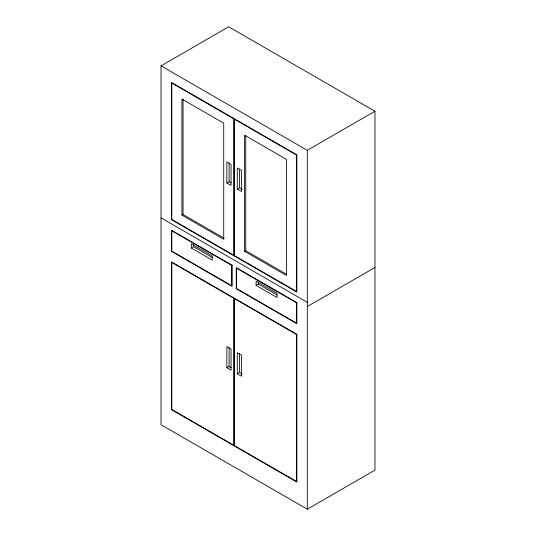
<?xml version="1.0" encoding="UTF-8"?>
<svg xmlns="http://www.w3.org/2000/svg" width="536" height="536" viewBox="0 0 536 536"><rect width="100%" height="100%" fill="white"/><g stroke="black" fill="none" stroke-linecap="round" stroke-linejoin="round"><path stroke-width="0.8" d="M161.028 65.861L228.691 26.8L374.972 111.254L374.972 470.139L307.309 509.2L161.028 424.747L161.028 65.861L307.309 150.321L374.972 111.254M226.855 183.031L231.036 185.449L231.036 164.338L226.855 161.926L226.855 183.031L229.113 181.731L231.204 182.937M181.925 215.15L223.72 239.277L223.72 123.166L181.925 99.039L181.925 215.15L183.051 214.494L224.128 238.212M237.307 189.067L241.481 191.479L241.481 170.368L237.307 167.956L237.307 189.067L239.559 187.761L242.346 189.375M191.332 248.021L212.229 260.087L212.229 255.866L191.332 243.8L191.332 248.021L193.583 246.721L212.323 257.535M244.617 251.344L286.412 275.471L286.412 159.366L244.617 135.233L244.617 251.344L245.749 250.694L286.82 274.405M256.114 285.42L277.012 297.487L277.012 293.266L256.114 281.199L256.114 285.42L258.365 284.12L277.105 294.941M307.309 306.538L374.972 267.477M226.855 367.75L231.036 370.162L231.036 349.057L226.855 346.638L226.855 367.75L229.113 366.45L231.204 367.656M237.307 373.786L241.481 376.198L241.481 355.087L237.307 352.675L237.307 373.786L239.559 372.48L242.346 374.088M161.028 217.857L307.309 302.317M307.309 150.321L307.309 509.2M258.365 282.01L258.365 284.12M245.749 135.42L245.749 250.694M239.559 169.088L239.559 187.761M239.559 353.807L239.559 372.48M234.172 118.644L234.172 255.866M234.172 298.09L234.172 445.858M229.113 163.058L229.113 181.731M229.113 347.777L229.113 366.45M193.583 244.61L193.583 246.721M183.051 99.22L183.051 214.494M296.864 154.844L171.48 82.45L171.48 219.673L296.864 292.06L296.864 154.844M233.823 118.845L171.822 83.047L171.822 219.472L233.823 255.27L233.823 118.845M296.515 155.045L234.513 119.247L234.513 255.665L296.515 291.463L296.515 155.045M232.081 265.213L171.48 230.225L171.48 251.337L232.081 286.325L232.081 265.213M296.864 302.619L236.262 267.625L236.262 288.737L296.864 323.724L296.864 302.619M231.733 265.414L171.822 230.822L171.822 251.136L231.733 285.728L231.733 265.414M296.515 302.813L236.604 268.228L236.604 288.536L296.515 323.128L296.515 302.813M296.864 334.283L171.48 261.89L171.48 409.665L296.864 482.058L296.864 334.283M233.823 298.284L171.822 262.493L171.822 409.464L233.823 445.262L233.823 298.284M296.515 334.484L234.513 298.686L234.513 445.664L296.515 481.462L296.515 334.484"/></g></svg>
